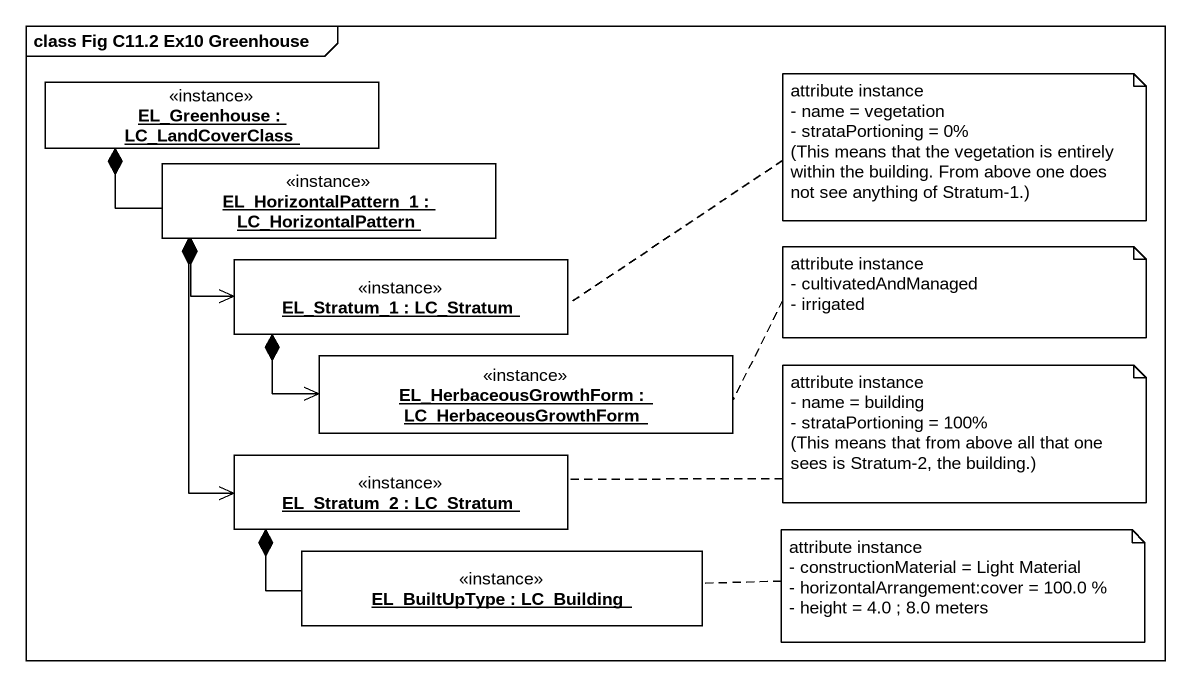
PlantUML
@startuml
mainframe class Fig C11.2 Ex10 Greenhouse
hide circle
hide empty members
object "EL_Greenhouse : LC_LandCoverClass" as EL_Greenhouse <<instance>> #FFFFFF
object "EL_HorizontalPattern_1 : LC_HorizontalPattern" as EL_HorizontalPattern_1 <<instance>> #FFFFFF
object "EL_Stratum_1 : LC_Stratum" as EL_Stratum_1 <<instance>> #FFFFFF
object "EL_HerbaceousGrowthForm : LC_HerbaceousGrowthForm" as EL_HerbaceousGrowthForm <<instance>> #FFFFFF
object "EL_Stratum_2 : LC_Stratum" as EL_Stratum_2 <<instance>> #FFFFFF
object "EL_BuiltUpType : LC_Building" as EL_BuiltUpType <<instance>> #FFFFFF
EL_HorizontalPattern_1 -up-* EL_Greenhouse
EL_Stratum_1 <-up-* EL_HorizontalPattern_1
EL_HerbaceousGrowthForm <-up-* EL_Stratum_1
EL_Stratum_2 <-up-* EL_HorizontalPattern_1
EL_BuiltUpType -up-* EL_Stratum_2
note right of EL_Stratum_1
  attribute instance
  - name = vegetation
  - strataPortioning = 0%
  (This means that the vegetation is entirely within the building. From above one does not see anything of Stratum-1.)
end note
note right of EL_HerbaceousGrowthForm
  attribute instance
  - cultivatedAndManaged
  - irrigated
end note
note right of EL_Stratum_2
  attribute instance
  - name = building
  - strataPortioning = 100%
  (This means that from above all that one sees is Stratum-2, the building.)
end note
note right of EL_BuiltUpType
  attribute instance
  - constructionMaterial = Light Material
  - horizontalArrangement:cover = 100.0 %
  - height = 4.0 ; 8.0 meters
end note
@enduml
